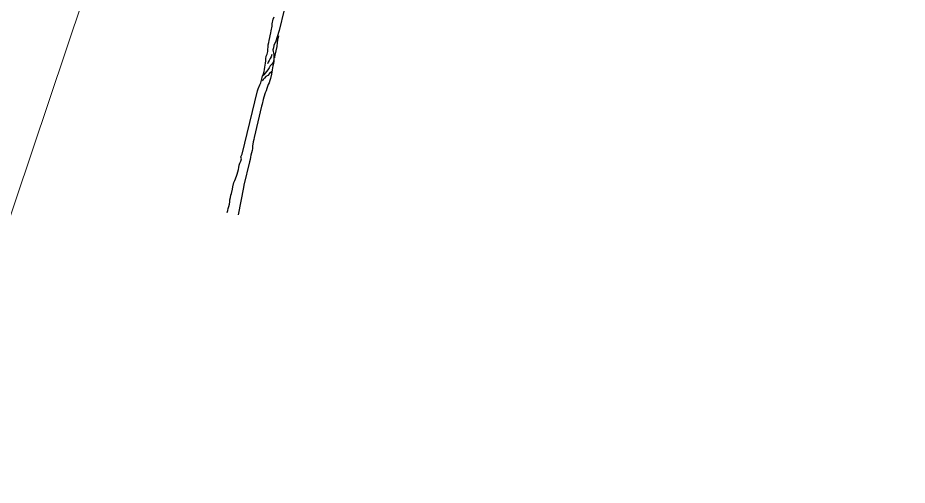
# Model space of a CAD drawing. Header units: inches. Extents: x 350994 to 353538, y 1581369 to 1583842.
# Drawn here: x 351454.79 to 351462.52, y 1582853.91 to 1582857.98 of the extents above; entities that cross this region are included whole.
import ezdxf

# ---------------------------------------------------------------- set-up
doc = ezdxf.new("R2010")
doc.units = ezdxf.units.IN
doc.header["$MEASUREMENT"] = 0
doc.linetypes.add('1', pattern=[0])
doc.layers.add('EP TF', color=5, linetype='Continuous')
doc.layers.add('TREE', color=81, linetype='1')
doc.styles.get("Standard").update_dxf_attribs({"font": 'arial.ttf'})
doc.linetypes.add('SILT_FENCE', pattern='A,0.5,-0.2,["EP",Standard,S=0.1,R=0,X=-0.1,Y=-0.05],-0.2', length=0.9)

# ---------------------------------------------------------------- blocks, each defined once
blk = doc.blocks.new('TREE_4')
at = {"color": 94}
for points in [[(-3, -32), (0, 0), (-3, 32), (0, 64), (0, 101), (-3, 136), (-9, 168), (-11, 202), (-11, 237), (-8, 269), (-8, 338), (-11, 370), (-11, 442), (-8, 474), (3, 544), (6, 578), (9, 616), (9, 651), (6, 685), (6, 720), (9, 752), (15, 784), (15, 821), (1, 850), (9, 896), (10, 1901), (13, 1935), (25, 1999), (33, 2037), (33, 2143), (39, 2178), (39, 2216), (36, 2248), (34, 2282), (28, 2346), (25, 2381), (19, 2415), (13, 2453), (22, 2488), (22, 2528), (16, 2563), (11, 2595), (5, 2629), (5, 2667), (2, 2702), (2, 2823), (-1, 2855), (-6, 2924), (-12, 2959), (-12, 3034), (-9, 3075)], [(115, 3216), (115, 2884), (112, 2852), (112, 2814), (109, 2782), (103, 2713), (92, 2644), (92, 2606), (94, 2571), (123, 2508), (129, 2476), (146, 2406), (149, 2372), (149, 2334), (152, 2302), (155, 2268), (161, 2204), (161, 2135), (158, 2103), (155, 2065), (149, 2034), (143, 1970), (140, 1932), (134, 1898), (129, 1828), (126, 1791), (126, 1718), (128, 1687), (128, 1188), (131, 1156), (131, 1119), (137, 1055), (143, 1020), (145, 986), (145, 911), (148, 879), (148, 844), (145, 809), (145, 434), (148, 402), (168, -31)], [(127, 2806), (126, 2733), (129, 2701), (141, 2638), (141, 2499), (144, 2467), (144, 2461)], [(94, 2499), (91, 2464), (83, 2433), (77, 2401), (68, 2369), (60, 2343)], [(146, 2421), (143, 2386), (129, 2354), (112, 2323), (100, 2288), (88, 2256), (59, 2193), (45, 2164), (30, 2132), (25, 2123)], [(149, 2239), (129, 2204), (109, 2172), (85, 2149), (71, 2120), (54, 2091), (42, 2071)]]:
    blk.add_lwpolyline(points, dxfattribs=at)

msp = doc.modelspace()

# ---------------------------------------------------------------- linework, layer by layer
at = {"layer": 'EP TF', "color": 252, "linetype": 'SILT_FENCE', "lineweight": 5, "ltscale": 6, "elevation": 113.0439}
msp.add_lwpolyline([(351445.0663, 1582827.5301), (351461.8848, 1582877.5618), (351478.8402, 1582928.4087), (351495.2813, 1582976.3785), (351513.1313, 1583028.2334), (351530.907, 1583079.0506), (351553.178, 1583146.8474), (351559.8182, 1583166.6338), (351568.7887, 1583193.1044), (351576.5053, 1583216.7514), (351588.9681, 1583253.1169), (351608.7172, 1583313.2153), (351618.4364, 1583343.1369), (351695.2585, 1583575.0259)], dxfattribs=at)

# ---------------------------------------------------------------- block references
at = {"layer": 'TREE', "lineweight": 5, "xscale": 0.0005632341247466223, "yscale": 0.0005632341529917539, "zscale": 0.0005632341444477617, "rotation": 346.4411541233163}
msp.add_blockref('TREE_4', (351456.6143, 1582856.3026), dxfattribs=at)

doc.saveas('drawing.dxf')
